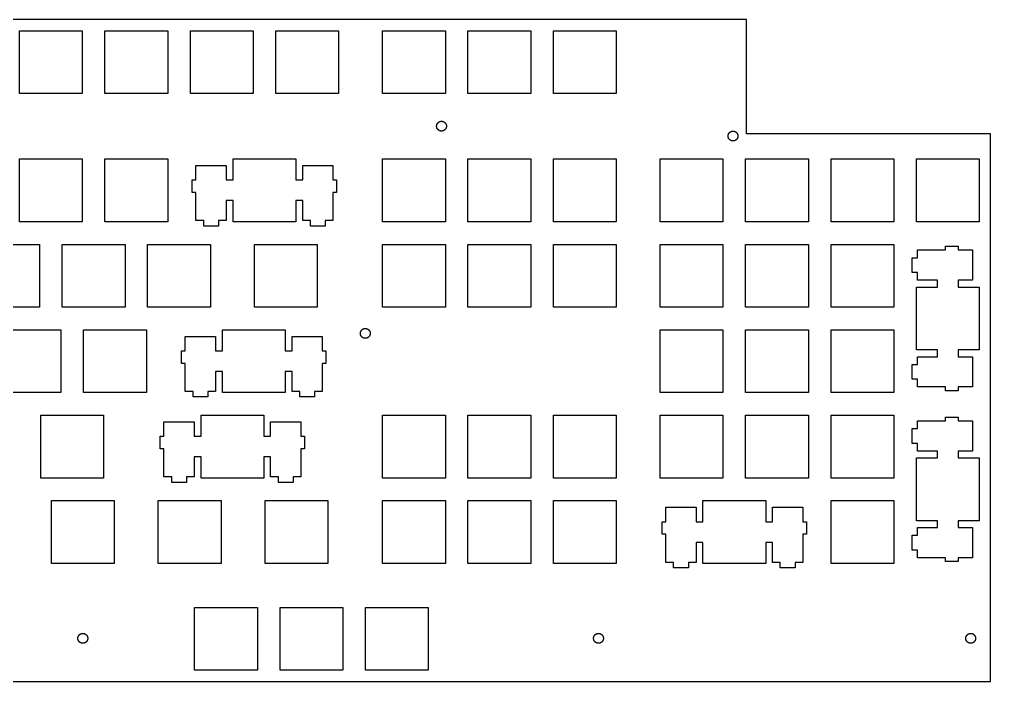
# Model space of a CAD drawing. Header units: millimetres. Extents: x 0 to 452, y -148 to 0.
# Drawn here: x 235.9 to 452.4, y -147.6 to 0 of the extents above; entities that cross this region are included whole.
import ezdxf

# ---------------------------------------------------------------- set-up
doc = ezdxf.new("R2010")
doc.units = ezdxf.units.MM

msp = doc.modelspace()

# ---------------------------------------------------------------- linework, layer by layer
at = {"layer": 'CUT'}
for points in [[(0, 0), (0, -147.6375), (452.4375, -147.6375), (452.4375, -25.5), (398, -25.5), (398, 0)], [(235.8875, -16.525), (235.8875, -2.525), (249.8875, -2.525), (249.8875, -16.525)], [(254.9375, -16.525), (254.9375, -2.525), (268.9375, -2.525), (268.9375, -16.525)], [(273.9875, -16.525), (273.9875, -2.525), (287.9875, -2.525), (287.9875, -16.525)], [(293.0375, -16.525), (293.0375, -2.525), (307.0375, -2.525), (307.0375, -16.525)], [(316.85, -16.525), (316.85, -2.525), (330.85, -2.525), (330.85, -16.525)], [(335.9, -16.525), (335.9, -2.525), (349.9, -2.525), (349.9, -16.525)], [(354.95, -16.525), (354.95, -2.525), (368.95, -2.525), (368.95, -16.525)], [(331.08809, -23.6386), (331.09173, -23.66535), (331.0947, -23.69218), (331.09702, -23.71908), (331.09868, -23.74603), (331.09967, -23.773), (331.1, -23.8), (331.09967, -23.827), (331.09868, -23.85397), (331.09702, -23.88092), (331.0947, -23.90782), (331.09173, -23.93465), (331.08809, -23.9614), (331.08381, -23.98806), (331.07886, -24.0146), (331.07327, -24.04101), (331.06703, -24.06728), (331.06015, -24.09338), (331.05263, -24.11931), (331.04448, -24.14505), (331.0357, -24.17058), (331.02629, -24.19588), (331.01627, -24.22095), (331.00563, -24.24577), (330.99439, -24.27031), (330.98255, -24.29457), (330.97011, -24.31854), (330.9571, -24.34219), (330.9435, -24.36551), (330.92934, -24.3885), (330.91462, -24.41113), (330.89934, -24.43339), (330.88353, -24.45527), (330.86718, -24.47675), (330.85031, -24.49783), (330.83293, -24.51849), (330.81505, -24.53871), (330.79667, -24.55849), (330.77782, -24.57782), (330.75849, -24.59667), (330.73871, -24.61505), (330.71849, -24.63293), (330.69783, -24.65031), (330.67675, -24.66718), (330.65527, -24.68353), (330.63339, -24.69934), (330.61113, -24.71462), (330.5885, -24.72934), (330.56551, -24.7435), (330.54219, -24.7571), (330.51854, -24.77011), (330.49457, -24.78255), (330.47031, -24.79439), (330.44577, -24.80563), (330.42095, -24.81627), (330.39588, -24.82629), (330.37058, -24.8357), (330.34505, -24.84448), (330.31931, -24.85263), (330.29338, -24.86015), (330.26728, -24.86703), (330.24101, -24.87327), (330.2146, -24.87886), (330.18806, -24.88381), (330.1614, -24.88809), (330.13465, -24.89173), (330.10782, -24.8947), (330.08092, -24.89702), (330.05397, -24.89868), (330.027, -24.89967), (330, -24.9), (329.973, -24.89967), (329.94603, -24.89868), (329.91908, -24.89702), (329.89218, -24.8947), (329.86535, -24.89173), (329.8386, -24.88809), (329.81194, -24.88381), (329.7854, -24.87886), (329.75899, -24.87327), (329.73272, -24.86703), (329.70662, -24.86015), (329.68069, -24.85263), (329.65495, -24.84448), (329.62942, -24.8357), (329.60412, -24.82629), (329.57905, -24.81627), (329.55423, -24.80563), (329.52969, -24.79439), (329.50543, -24.78255), (329.48146, -24.77011), (329.45781, -24.7571), (329.43449, -24.7435), (329.4115, -24.72934), (329.38887, -24.71462), (329.36661, -24.69934), (329.34473, -24.68353), (329.32325, -24.66718), (329.30217, -24.65031), (329.28151, -24.63293), (329.26129, -24.61505), (329.24151, -24.59667), (329.22218, -24.57782), (329.20333, -24.55849), (329.18495, -24.53871), (329.16707, -24.51849), (329.14969, -24.49783), (329.13282, -24.47675), (329.11647, -24.45527), (329.10066, -24.43339), (329.08538, -24.41113), (329.07066, -24.3885), (329.0565, -24.36551), (329.0429, -24.34219), (329.02989, -24.31854), (329.01745, -24.29457), (329.00561, -24.27031), (328.99437, -24.24577), (328.98373, -24.22095), (328.97371, -24.19588), (328.9643, -24.17058), (328.95552, -24.14505), (328.94737, -24.11931), (328.93985, -24.09338), (328.93297, -24.06728), (328.92673, -24.04101), (328.92114, -24.0146), (328.91619, -23.98806), (328.91191, -23.9614), (328.90827, -23.93465), (328.9053, -23.90782), (328.90298, -23.88092), (328.90132, -23.85397), (328.90033, -23.827), (328.9, -23.8), (328.90033, -23.773), (328.90132, -23.74603), (328.90298, -23.71908), (328.9053, -23.69218), (328.90827, -23.66535), (328.91191, -23.6386), (328.91619, -23.61194), (328.92114, -23.5854), (328.92673, -23.55899), (328.93297, -23.53272), (328.93985, -23.50662), (328.94737, -23.48069), (328.95552, -23.45495), (328.9643, -23.42942), (328.97371, -23.40412), (328.98373, -23.37905), (328.99437, -23.35423), (329.00561, -23.32969), (329.01745, -23.30543), (329.02989, -23.28146), (329.0429, -23.25781), (329.0565, -23.23449), (329.07066, -23.2115), (329.08538, -23.18887), (329.10066, -23.16661), (329.11647, -23.14473), (329.13282, -23.12325), (329.14969, -23.10217), (329.16707, -23.08151), (329.18495, -23.06129), (329.20333, -23.04151), (329.22218, -23.02218), (329.24151, -23.00333), (329.26129, -22.98495), (329.28151, -22.96707), (329.30217, -22.94969), (329.32325, -22.93282), (329.34473, -22.91647), (329.36661, -22.90066), (329.38887, -22.88538), (329.4115, -22.87066), (329.43449, -22.8565), (329.45781, -22.8429), (329.48146, -22.82989), (329.50543, -22.81745), (329.52969, -22.80561), (329.55423, -22.79437), (329.57905, -22.78373), (329.60412, -22.77371), (329.62942, -22.7643), (329.65495, -22.75552), (329.68069, -22.74737), (329.70662, -22.73985), (329.73272, -22.73297), (329.75899, -22.72673), (329.7854, -22.72114), (329.81194, -22.71619), (329.8386, -22.71191), (329.86535, -22.70827), (329.89218, -22.7053), (329.91908, -22.70298), (329.94603, -22.70132), (329.973, -22.70033), (330, -22.7), (330.027, -22.70033), (330.05397, -22.70132), (330.08092, -22.70298), (330.10782, -22.7053), (330.13465, -22.70827), (330.1614, -22.71191), (330.18806, -22.71619), (330.2146, -22.72114), (330.24101, -22.72673), (330.26728, -22.73297), (330.29338, -22.73985), (330.31931, -22.74737), (330.34505, -22.75552), (330.37058, -22.7643), (330.39588, -22.77371), (330.42095, -22.78373), (330.44577, -22.79437), (330.47031, -22.80561), (330.49457, -22.81745), (330.51854, -22.82989), (330.54219, -22.8429), (330.56551, -22.8565), (330.5885, -22.87066), (330.61113, -22.88538), (330.63339, -22.90066), (330.65527, -22.91647), (330.67675, -22.93282), (330.69783, -22.94969), (330.71849, -22.96707), (330.73871, -22.98495), (330.75849, -23.00333), (330.77782, -23.02218), (330.79667, -23.04151), (330.81505, -23.06129), (330.83293, -23.08151), (330.85031, -23.10217), (330.86718, -23.12325), (330.88353, -23.14473), (330.89934, -23.16661), (330.91462, -23.18887), (330.92934, -23.2115), (330.9435, -23.23449), (330.9571, -23.25781), (330.97011, -23.28146), (330.98255, -23.30543), (330.99439, -23.32969), (331.00563, -23.35423), (331.01627, -23.37905), (331.02629, -23.40412), (331.0357, -23.42942), (331.04448, -23.45495), (331.05263, -23.48069), (331.06015, -23.50662), (331.06703, -23.53272), (331.07327, -23.55899), (331.07886, -23.5854), (331.08381, -23.61194)], [(396.08809, -25.8386), (396.09173, -25.86535), (396.0947, -25.89218), (396.09702, -25.91908), (396.09868, -25.94603), (396.09967, -25.973), (396.1, -26), (396.09967, -26.027), (396.09868, -26.05397), (396.09702, -26.08092), (396.0947, -26.10782), (396.09173, -26.13465), (396.08809, -26.1614), (396.08381, -26.18806), (396.07886, -26.2146), (396.07327, -26.24101), (396.06703, -26.26728), (396.06015, -26.29338), (396.05263, -26.31931), (396.04448, -26.34505), (396.0357, -26.37058), (396.02629, -26.39588), (396.01627, -26.42095), (396.00563, -26.44577), (395.99439, -26.47031), (395.98255, -26.49457), (395.97011, -26.51854), (395.9571, -26.54219), (395.9435, -26.56551), (395.92934, -26.5885), (395.91462, -26.61113), (395.89934, -26.63339), (395.88353, -26.65527), (395.86718, -26.67675), (395.85031, -26.69783), (395.83293, -26.71849), (395.81505, -26.73871), (395.79667, -26.75849), (395.77782, -26.77782), (395.75849, -26.79667), (395.73871, -26.81505), (395.71849, -26.83293), (395.69783, -26.85031), (395.67675, -26.86718), (395.65527, -26.88353), (395.63339, -26.89934), (395.61113, -26.91462), (395.5885, -26.92934), (395.56551, -26.9435), (395.54219, -26.9571), (395.51854, -26.97011), (395.49457, -26.98255), (395.47031, -26.99439), (395.44577, -27.00563), (395.42095, -27.01627), (395.39588, -27.02629), (395.37058, -27.0357), (395.34505, -27.04448), (395.31931, -27.05263), (395.29338, -27.06015), (395.26728, -27.06703), (395.24101, -27.07327), (395.2146, -27.07886), (395.18806, -27.08381), (395.1614, -27.08809), (395.13465, -27.09173), (395.10782, -27.0947), (395.08092, -27.09702), (395.05397, -27.09868), (395.027, -27.09967), (395, -27.1), (394.973, -27.09967), (394.94603, -27.09868), (394.91908, -27.09702), (394.89218, -27.0947), (394.86535, -27.09173), (394.8386, -27.08809), (394.81194, -27.08381), (394.7854, -27.07886), (394.75899, -27.07327), (394.73272, -27.06703), (394.70662, -27.06015), (394.68069, -27.05263), (394.65495, -27.04448), (394.62942, -27.0357), (394.60412, -27.02629), (394.57905, -27.01627), (394.55423, -27.00563), (394.52969, -26.99439), (394.50543, -26.98255), (394.48146, -26.97011), (394.45781, -26.9571), (394.43449, -26.9435), (394.4115, -26.92934), (394.38887, -26.91462), (394.36661, -26.89934), (394.34473, -26.88353), (394.32325, -26.86718), (394.30217, -26.85031), (394.28151, -26.83293), (394.26129, -26.81505), (394.24151, -26.79667), (394.22218, -26.77782), (394.20333, -26.75849), (394.18495, -26.73871), (394.16707, -26.71849), (394.14969, -26.69783), (394.13282, -26.67675), (394.11647, -26.65527), (394.10066, -26.63339), (394.08538, -26.61113), (394.07066, -26.5885), (394.0565, -26.56551), (394.0429, -26.54219), (394.02989, -26.51854), (394.01745, -26.49457), (394.00561, -26.47031), (393.99437, -26.44577), (393.98373, -26.42095), (393.97371, -26.39588), (393.9643, -26.37058), (393.95552, -26.34505), (393.94737, -26.31931), (393.93985, -26.29338), (393.93297, -26.26728), (393.92673, -26.24101), (393.92114, -26.2146), (393.91619, -26.18806), (393.91191, -26.1614), (393.90827, -26.13465), (393.9053, -26.10782), (393.90298, -26.08092), (393.90132, -26.05397), (393.90033, -26.027), (393.9, -26), (393.90033, -25.973), (393.90132, -25.94603), (393.90298, -25.91908), (393.9053, -25.89218), (393.90827, -25.86535), (393.91191, -25.8386), (393.91619, -25.81194), (393.92114, -25.7854), (393.92673, -25.75899), (393.93297, -25.73272), (393.93985, -25.70662), (393.94737, -25.68069), (393.95552, -25.65495), (393.9643, -25.62942), (393.97371, -25.60412), (393.98373, -25.57905), (393.99437, -25.55423), (394.00561, -25.52969), (394.01745, -25.50543), (394.02989, -25.48146), (394.0429, -25.45781), (394.0565, -25.43449), (394.07066, -25.4115), (394.08538, -25.38887), (394.10066, -25.36661), (394.11647, -25.34473), (394.13282, -25.32325), (394.14969, -25.30217), (394.16707, -25.28151), (394.18495, -25.26129), (394.20333, -25.24151), (394.22218, -25.22218), (394.24151, -25.20333), (394.26129, -25.18495), (394.28151, -25.16707), (394.30217, -25.14969), (394.32325, -25.13282), (394.34473, -25.11647), (394.36661, -25.10066), (394.38887, -25.08538), (394.4115, -25.07066), (394.43449, -25.0565), (394.45781, -25.0429), (394.48146, -25.02989), (394.50543, -25.01745), (394.52969, -25.00561), (394.55423, -24.99437), (394.57905, -24.98373), (394.60412, -24.97371), (394.62942, -24.9643), (394.65495, -24.95552), (394.68069, -24.94737), (394.70662, -24.93985), (394.73272, -24.93297), (394.75899, -24.92673), (394.7854, -24.92114), (394.81194, -24.91619), (394.8386, -24.91191), (394.86535, -24.90827), (394.89218, -24.9053), (394.91908, -24.90298), (394.94603, -24.90132), (394.973, -24.90033), (395, -24.9), (395.027, -24.90033), (395.05397, -24.90132), (395.08092, -24.90298), (395.10782, -24.9053), (395.13465, -24.90827), (395.1614, -24.91191), (395.18806, -24.91619), (395.2146, -24.92114), (395.24101, -24.92673), (395.26728, -24.93297), (395.29338, -24.93985), (395.31931, -24.94737), (395.34505, -24.95552), (395.37058, -24.9643), (395.39588, -24.97371), (395.42095, -24.98373), (395.44577, -24.99437), (395.47031, -25.00561), (395.49457, -25.01745), (395.51854, -25.02989), (395.54219, -25.0429), (395.56551, -25.0565), (395.5885, -25.07066), (395.61113, -25.08538), (395.63339, -25.10066), (395.65527, -25.11647), (395.67675, -25.13282), (395.69783, -25.14969), (395.71849, -25.16707), (395.73871, -25.18495), (395.75849, -25.20333), (395.77782, -25.22218), (395.79667, -25.24151), (395.81505, -25.26129), (395.83293, -25.28151), (395.85031, -25.30217), (395.86718, -25.32325), (395.88353, -25.34473), (395.89934, -25.36661), (395.91462, -25.38887), (395.92934, -25.4115), (395.9435, -25.43449), (395.9571, -25.45781), (395.97011, -25.48146), (395.98255, -25.50543), (395.99439, -25.52969), (396.00563, -25.55423), (396.01627, -25.57905), (396.02629, -25.60412), (396.0357, -25.62942), (396.04448, -25.65495), (396.05263, -25.68069), (396.06015, -25.70662), (396.06703, -25.73272), (396.07327, -25.75899), (396.07886, -25.7854), (396.08381, -25.81194)], [(235.8875, -45.1), (235.8875, -31.1), (249.8875, -31.1), (249.8875, -45.1)], [(254.9375, -45.1), (254.9375, -31.1), (268.9375, -31.1), (268.9375, -45.1)], [(275.2375, -35.8), (275.2375, -32.57), (281.9875, -32.57), (281.9875, -35.8), (283.5125, -35.8), (283.5125, -31.1), (297.5125, -31.1), (297.5125, -35.8), (299.0375, -35.8), (299.0375, -32.57), (305.7875, -32.57), (305.7875, -35.8), (306.6125, -35.8), (306.6125, -38.6), (305.7875, -38.6), (305.7875, -44.87), (304.0625, -44.87), (304.0625, -46.07), (300.7625, -46.07), (300.7625, -44.87), (299.0375, -44.87), (299.0375, -40.4), (297.5125, -40.4), (297.5125, -45.1), (283.5125, -45.1), (283.5125, -40.4), (281.9875, -40.4), (281.9875, -44.87), (280.2625, -44.87), (280.2625, -46.07), (276.9625, -46.07), (276.9625, -44.87), (275.2375, -44.87), (275.2375, -38.6), (274.4125, -38.6), (274.4125, -35.8)], [(316.85, -45.1), (316.85, -31.1), (330.85, -31.1), (330.85, -45.1)], [(335.9, -45.1), (335.9, -31.1), (349.9, -31.1), (349.9, -45.1)], [(354.95, -45.1), (354.95, -31.1), (368.95, -31.1), (368.95, -45.1)], [(378.7625, -45.1), (378.7625, -31.1), (392.7625, -31.1), (392.7625, -45.1)], [(397.8125, -45.1), (397.8125, -31.1), (411.8125, -31.1), (411.8125, -45.1)], [(416.8625, -45.1), (416.8625, -31.1), (430.8625, -31.1), (430.8625, -45.1)], [(435.9125, -45.1), (435.9125, -31.1), (449.9125, -31.1), (449.9125, -45.1)], [(226.3625, -64.15), (226.3625, -50.15), (240.3625, -50.15), (240.3625, -64.15)], [(245.4125, -64.15), (245.4125, -50.15), (259.4125, -50.15), (259.4125, -64.15)], [(264.4625, -64.15), (264.4625, -50.15), (278.4625, -50.15), (278.4625, -64.15)], [(288.275, -64.15), (288.275, -50.15), (302.275, -50.15), (302.275, -64.15)], [(316.85, -64.15), (316.85, -50.15), (330.85, -50.15), (330.85, -64.15)], [(335.9, -64.15), (335.9, -50.15), (349.9, -50.15), (349.9, -64.15)], [(354.95, -64.15), (354.95, -50.15), (368.95, -50.15), (368.95, -64.15)], [(378.7625, -64.15), (378.7625, -50.15), (392.7625, -50.15), (392.7625, -64.15)], [(397.8125, -64.15), (397.8125, -50.15), (411.8125, -50.15), (411.8125, -64.15)], [(416.8625, -64.15), (416.8625, -50.15), (430.8625, -50.15), (430.8625, -64.15)], [(445.2125, -51.4), (448.4425, -51.4), (448.4425, -58.15), (445.2125, -58.15), (445.2125, -59.675), (449.9125, -59.675), (449.9125, -73.675), (445.2125, -73.675), (445.2125, -75.2), (448.4425, -75.2), (448.4425, -81.95), (445.2125, -81.95), (445.2125, -82.775), (442.4125, -82.775), (442.4125, -81.95), (436.1425, -81.95), (436.1425, -80.225), (434.9425, -80.225), (434.9425, -76.925), (436.1425, -76.925), (436.1425, -75.2), (440.6125, -75.2), (440.6125, -73.675), (435.9125, -73.675), (435.9125, -59.675), (440.6125, -59.675), (440.6125, -58.15), (436.1425, -58.15), (436.1425, -56.425), (434.9425, -56.425), (434.9425, -53.125), (436.1425, -53.125), (436.1425, -51.4), (442.4125, -51.4), (442.4125, -50.575), (445.2125, -50.575)], [(231.125, -83.2), (231.125, -69.2), (245.125, -69.2), (245.125, -83.2)], [(250.175, -83.2), (250.175, -69.2), (264.175, -69.2), (264.175, -83.2)], [(272.85625, -73.9), (272.85625, -70.67), (279.60625, -70.67), (279.60625, -73.9), (281.13125, -73.9), (281.13125, -69.2), (295.13125, -69.2), (295.13125, -73.9), (296.65625, -73.9), (296.65625, -70.67), (303.40625, -70.67), (303.40625, -73.9), (304.23125, -73.9), (304.23125, -76.7), (303.40625, -76.7), (303.40625, -82.97), (301.68125, -82.97), (301.68125, -84.17), (298.38125, -84.17), (298.38125, -82.97), (296.65625, -82.97), (296.65625, -78.5), (295.13125, -78.5), (295.13125, -83.2), (281.13125, -83.2), (281.13125, -78.5), (279.60625, -78.5), (279.60625, -82.97), (277.88125, -82.97), (277.88125, -84.17), (274.58125, -84.17), (274.58125, -82.97), (272.85625, -82.97), (272.85625, -76.7), (272.03125, -76.7), (272.03125, -73.9)], [(314.08809, -69.8386), (314.09173, -69.86535), (314.0947, -69.89218), (314.09702, -69.91908), (314.09868, -69.94603), (314.09967, -69.973), (314.1, -70), (314.09967, -70.027), (314.09868, -70.05397), (314.09702, -70.08092), (314.0947, -70.10782), (314.09173, -70.13465), (314.08809, -70.1614), (314.08381, -70.18806), (314.07886, -70.2146), (314.07327, -70.24101), (314.06703, -70.26728), (314.06015, -70.29338), (314.05263, -70.31931), (314.04448, -70.34505), (314.0357, -70.37058), (314.02629, -70.39588), (314.01627, -70.42095), (314.00563, -70.44577), (313.99439, -70.47031), (313.98255, -70.49457), (313.97011, -70.51854), (313.9571, -70.54219), (313.9435, -70.56551), (313.92934, -70.5885), (313.91462, -70.61113), (313.89934, -70.63339), (313.88353, -70.65527), (313.86718, -70.67675), (313.85031, -70.69783), (313.83293, -70.71849), (313.81505, -70.73871), (313.79667, -70.75849), (313.77782, -70.77782), (313.75849, -70.79667), (313.73871, -70.81505), (313.71849, -70.83293), (313.69783, -70.85031), (313.67675, -70.86718), (313.65527, -70.88353), (313.63339, -70.89934), (313.61113, -70.91462), (313.5885, -70.92934), (313.56551, -70.9435), (313.54219, -70.9571), (313.51854, -70.97011), (313.49457, -70.98255), (313.47031, -70.99439), (313.44577, -71.00563), (313.42095, -71.01627), (313.39588, -71.02629), (313.37058, -71.0357), (313.34505, -71.04448), (313.31931, -71.05263), (313.29338, -71.06015), (313.26728, -71.06703), (313.24101, -71.07327), (313.2146, -71.07886), (313.18806, -71.08381), (313.1614, -71.08809), (313.13465, -71.09173), (313.10782, -71.0947), (313.08092, -71.09702), (313.05397, -71.09868), (313.027, -71.09967), (313, -71.1), (312.973, -71.09967), (312.94603, -71.09868), (312.91908, -71.09702), (312.89218, -71.0947), (312.86535, -71.09173), (312.8386, -71.08809), (312.81194, -71.08381), (312.7854, -71.07886), (312.75899, -71.07327), (312.73272, -71.06703), (312.70662, -71.06015), (312.68069, -71.05263), (312.65495, -71.04448), (312.62942, -71.0357), (312.60412, -71.02629), (312.57905, -71.01627), (312.55423, -71.00563), (312.52969, -70.99439), (312.50543, -70.98255), (312.48146, -70.97011), (312.45781, -70.9571), (312.43449, -70.9435), (312.4115, -70.92934), (312.38887, -70.91462), (312.36661, -70.89934), (312.34473, -70.88353), (312.32325, -70.86718), (312.30217, -70.85031), (312.28151, -70.83293), (312.26129, -70.81505), (312.24151, -70.79667), (312.22218, -70.77782), (312.20333, -70.75849), (312.18495, -70.73871), (312.16707, -70.71849), (312.14969, -70.69783), (312.13282, -70.67675), (312.11647, -70.65527), (312.10066, -70.63339), (312.08538, -70.61113), (312.07066, -70.5885), (312.0565, -70.56551), (312.0429, -70.54219), (312.02989, -70.51854), (312.01745, -70.49457), (312.00561, -70.47031), (311.99437, -70.44577), (311.98373, -70.42095), (311.97371, -70.39588), (311.9643, -70.37058), (311.95552, -70.34505), (311.94737, -70.31931), (311.93985, -70.29338), (311.93297, -70.26728), (311.92673, -70.24101), (311.92114, -70.2146), (311.91619, -70.18806), (311.91191, -70.1614), (311.90827, -70.13465), (311.9053, -70.10782), (311.90298, -70.08092), (311.90132, -70.05397), (311.90033, -70.027), (311.9, -70), (311.90033, -69.973), (311.90132, -69.94603), (311.90298, -69.91908), (311.9053, -69.89218), (311.90827, -69.86535), (311.91191, -69.8386), (311.91619, -69.81194), (311.92114, -69.7854), (311.92673, -69.75899), (311.93297, -69.73272), (311.93985, -69.70662), (311.94737, -69.68069), (311.95552, -69.65495), (311.9643, -69.62942), (311.97371, -69.60412), (311.98373, -69.57905), (311.99437, -69.55423), (312.00561, -69.52969), (312.01745, -69.50543), (312.02989, -69.48146), (312.0429, -69.45781), (312.0565, -69.43449), (312.07066, -69.4115), (312.08538, -69.38887), (312.10066, -69.36661), (312.11647, -69.34473), (312.13282, -69.32325), (312.14969, -69.30217), (312.16707, -69.28151), (312.18495, -69.26129), (312.20333, -69.24151), (312.22218, -69.22218), (312.24151, -69.20333), (312.26129, -69.18495), (312.28151, -69.16707), (312.30217, -69.14969), (312.32325, -69.13282), (312.34473, -69.11647), (312.36661, -69.10066), (312.38887, -69.08538), (312.4115, -69.07066), (312.43449, -69.0565), (312.45781, -69.0429), (312.48146, -69.02989), (312.50543, -69.01745), (312.52969, -69.00561), (312.55423, -68.99437), (312.57905, -68.98373), (312.60412, -68.97371), (312.62942, -68.9643), (312.65495, -68.95552), (312.68069, -68.94737), (312.70662, -68.93985), (312.73272, -68.93297), (312.75899, -68.92673), (312.7854, -68.92114), (312.81194, -68.91619), (312.8386, -68.91191), (312.86535, -68.90827), (312.89218, -68.9053), (312.91908, -68.90298), (312.94603, -68.90132), (312.973, -68.90033), (313, -68.9), (313.027, -68.90033), (313.05397, -68.90132), (313.08092, -68.90298), (313.10782, -68.9053), (313.13465, -68.90827), (313.1614, -68.91191), (313.18806, -68.91619), (313.2146, -68.92114), (313.24101, -68.92673), (313.26728, -68.93297), (313.29338, -68.93985), (313.31931, -68.94737), (313.34505, -68.95552), (313.37058, -68.9643), (313.39588, -68.97371), (313.42095, -68.98373), (313.44577, -68.99437), (313.47031, -69.00561), (313.49457, -69.01745), (313.51854, -69.02989), (313.54219, -69.0429), (313.56551, -69.0565), (313.5885, -69.07066), (313.61113, -69.08538), (313.63339, -69.10066), (313.65527, -69.11647), (313.67675, -69.13282), (313.69783, -69.14969), (313.71849, -69.16707), (313.73871, -69.18495), (313.75849, -69.20333), (313.77782, -69.22218), (313.79667, -69.24151), (313.81505, -69.26129), (313.83293, -69.28151), (313.85031, -69.30217), (313.86718, -69.32325), (313.88353, -69.34473), (313.89934, -69.36661), (313.91462, -69.38887), (313.92934, -69.4115), (313.9435, -69.43449), (313.9571, -69.45781), (313.97011, -69.48146), (313.98255, -69.50543), (313.99439, -69.52969), (314.00563, -69.55423), (314.01627, -69.57905), (314.02629, -69.60412), (314.0357, -69.62942), (314.04448, -69.65495), (314.05263, -69.68069), (314.06015, -69.70662), (314.06703, -69.73272), (314.07327, -69.75899), (314.07886, -69.7854), (314.08381, -69.81194)], [(378.7625, -83.2), (378.7625, -69.2), (392.7625, -69.2), (392.7625, -83.2)], [(397.8125, -83.2), (397.8125, -69.2), (411.8125, -69.2), (411.8125, -83.2)], [(416.8625, -83.2), (416.8625, -69.2), (430.8625, -69.2), (430.8625, -83.2)], [(240.65, -102.25), (240.65, -88.25), (254.65, -88.25), (254.65, -102.25)], [(268.09375, -92.95), (268.09375, -89.72), (274.84375, -89.72), (274.84375, -92.95), (276.36875, -92.95), (276.36875, -88.25), (290.36875, -88.25), (290.36875, -92.95), (291.89375, -92.95), (291.89375, -89.72), (298.64375, -89.72), (298.64375, -92.95), (299.46875, -92.95), (299.46875, -95.75), (298.64375, -95.75), (298.64375, -102.02), (296.91875, -102.02), (296.91875, -103.22), (293.61875, -103.22), (293.61875, -102.02), (291.89375, -102.02), (291.89375, -97.55), (290.36875, -97.55), (290.36875, -102.25), (276.36875, -102.25), (276.36875, -97.55), (274.84375, -97.55), (274.84375, -102.02), (273.11875, -102.02), (273.11875, -103.22), (269.81875, -103.22), (269.81875, -102.02), (268.09375, -102.02), (268.09375, -95.75), (267.26875, -95.75), (267.26875, -92.95)], [(316.85, -102.25), (316.85, -88.25), (330.85, -88.25), (330.85, -102.25)], [(335.9, -102.25), (335.9, -88.25), (349.9, -88.25), (349.9, -102.25)], [(354.95, -102.25), (354.95, -88.25), (368.95, -88.25), (368.95, -102.25)], [(378.7625, -102.25), (378.7625, -88.25), (392.7625, -88.25), (392.7625, -102.25)], [(397.8125, -102.25), (397.8125, -88.25), (411.8125, -88.25), (411.8125, -102.25)], [(416.8625, -102.25), (416.8625, -88.25), (430.8625, -88.25), (430.8625, -102.25)], [(445.2125, -89.5), (448.4425, -89.5), (448.4425, -96.25), (445.2125, -96.25), (445.2125, -97.775), (449.9125, -97.775), (449.9125, -111.775), (445.2125, -111.775), (445.2125, -113.3), (448.4425, -113.3), (448.4425, -120.05), (445.2125, -120.05), (445.2125, -120.875), (442.4125, -120.875), (442.4125, -120.05), (436.1425, -120.05), (436.1425, -118.325), (434.9425, -118.325), (434.9425, -115.025), (436.1425, -115.025), (436.1425, -113.3), (440.6125, -113.3), (440.6125, -111.775), (435.9125, -111.775), (435.9125, -97.775), (440.6125, -97.775), (440.6125, -96.25), (436.1425, -96.25), (436.1425, -94.525), (434.9425, -94.525), (434.9425, -91.225), (436.1425, -91.225), (436.1425, -89.5), (442.4125, -89.5), (442.4125, -88.675), (445.2125, -88.675)], [(243.03125, -121.3), (243.03125, -107.3), (257.03125, -107.3), (257.03125, -121.3)], [(266.84375, -121.3), (266.84375, -107.3), (280.84375, -107.3), (280.84375, -121.3)], [(290.65625, -121.3), (290.65625, -107.3), (304.65625, -107.3), (304.65625, -121.3)], [(316.85, -121.3), (316.85, -107.3), (330.85, -107.3), (330.85, -121.3)], [(335.9, -121.3), (335.9, -107.3), (349.9, -107.3), (349.9, -121.3)], [(354.95, -121.3), (354.95, -107.3), (368.95, -107.3), (368.95, -121.3)], [(380.0125, -112), (380.0125, -108.77), (386.7625, -108.77), (386.7625, -112), (388.2875, -112), (388.2875, -107.3), (402.2875, -107.3), (402.2875, -112), (403.8125, -112), (403.8125, -108.77), (410.5625, -108.77), (410.5625, -112), (411.3875, -112), (411.3875, -114.8), (410.5625, -114.8), (410.5625, -121.07), (408.8375, -121.07), (408.8375, -122.27), (405.5375, -122.27), (405.5375, -121.07), (403.8125, -121.07), (403.8125, -116.6), (402.2875, -116.6), (402.2875, -121.3), (388.2875, -121.3), (388.2875, -116.6), (386.7625, -116.6), (386.7625, -121.07), (385.0375, -121.07), (385.0375, -122.27), (381.7375, -122.27), (381.7375, -121.07), (380.0125, -121.07), (380.0125, -114.8), (379.1875, -114.8), (379.1875, -112)], [(416.8625, -121.3), (416.8625, -107.3), (430.8625, -107.3), (430.8625, -121.3)], [(274.94, -145.1125), (274.94, -131.1125), (288.94, -131.1125), (288.94, -145.1125)], [(293.99, -145.1125), (293.99, -131.1125), (307.99, -131.1125), (307.99, -145.1125)], [(313.04, -145.1125), (313.04, -131.1125), (327.04, -131.1125), (327.04, -145.1125)], [(251.08809, -137.8386), (251.09173, -137.86535), (251.0947, -137.89218), (251.09702, -137.91908), (251.09868, -137.94603), (251.09967, -137.973), (251.1, -138), (251.09967, -138.027), (251.09868, -138.05397), (251.09702, -138.08092), (251.0947, -138.10782), (251.09173, -138.13465), (251.08809, -138.1614), (251.08381, -138.18806), (251.07886, -138.2146), (251.07327, -138.24101), (251.06703, -138.26728), (251.06015, -138.29338), (251.05263, -138.31931), (251.04448, -138.34505), (251.0357, -138.37058), (251.02629, -138.39588), (251.01627, -138.42095), (251.00563, -138.44577), (250.99439, -138.47031), (250.98255, -138.49457), (250.97011, -138.51854), (250.9571, -138.54219), (250.9435, -138.56551), (250.92934, -138.5885), (250.91462, -138.61113), (250.89934, -138.63339), (250.88353, -138.65527), (250.86718, -138.67675), (250.85031, -138.69783), (250.83293, -138.71849), (250.81505, -138.73871), (250.79667, -138.75849), (250.77782, -138.77782), (250.75849, -138.79667), (250.73871, -138.81505), (250.71849, -138.83293), (250.69783, -138.85031), (250.67675, -138.86718), (250.65527, -138.88353), (250.63339, -138.89934), (250.61113, -138.91462), (250.5885, -138.92934), (250.56551, -138.9435), (250.54219, -138.9571), (250.51854, -138.97011), (250.49457, -138.98255), (250.47031, -138.99439), (250.44577, -139.00563), (250.42095, -139.01627), (250.39588, -139.02629), (250.37058, -139.0357), (250.34505, -139.04448), (250.31931, -139.05263), (250.29338, -139.06015), (250.26728, -139.06703), (250.24101, -139.07327), (250.2146, -139.07886), (250.18806, -139.08381), (250.1614, -139.08809), (250.13465, -139.09173), (250.10782, -139.0947), (250.08092, -139.09702), (250.05397, -139.09868), (250.027, -139.09967), (250, -139.1), (249.973, -139.09967), (249.94603, -139.09868), (249.91908, -139.09702), (249.89218, -139.0947), (249.86535, -139.09173), (249.8386, -139.08809), (249.81194, -139.08381), (249.7854, -139.07886), (249.75899, -139.07327), (249.73272, -139.06703), (249.70662, -139.06015), (249.68069, -139.05263), (249.65495, -139.04448), (249.62942, -139.0357), (249.60412, -139.02629), (249.57905, -139.01627), (249.55423, -139.00563), (249.52969, -138.99439), (249.50543, -138.98255), (249.48146, -138.97011), (249.45781, -138.9571), (249.43449, -138.9435), (249.4115, -138.92934), (249.38887, -138.91462), (249.36661, -138.89934), (249.34473, -138.88353), (249.32325, -138.86718), (249.30217, -138.85031), (249.28151, -138.83293), (249.26129, -138.81505), (249.24151, -138.79667), (249.22218, -138.77782), (249.20333, -138.75849), (249.18495, -138.73871), (249.16707, -138.71849), (249.14969, -138.69783), (249.13282, -138.67675), (249.11647, -138.65527), (249.10066, -138.63339), (249.08538, -138.61113), (249.07066, -138.5885), (249.0565, -138.56551), (249.0429, -138.54219), (249.02989, -138.51854), (249.01745, -138.49457), (249.00561, -138.47031), (248.99437, -138.44577), (248.98373, -138.42095), (248.97371, -138.39588), (248.9643, -138.37058), (248.95552, -138.34505), (248.94737, -138.31931), (248.93985, -138.29338), (248.93297, -138.26728), (248.92673, -138.24101), (248.92114, -138.2146), (248.91619, -138.18806), (248.91191, -138.1614), (248.90827, -138.13465), (248.9053, -138.10782), (248.90298, -138.08092), (248.90132, -138.05397), (248.90033, -138.027), (248.9, -138), (248.90033, -137.973), (248.90132, -137.94603), (248.90298, -137.91908), (248.9053, -137.89218), (248.90827, -137.86535), (248.91191, -137.8386), (248.91619, -137.81194), (248.92114, -137.7854), (248.92673, -137.75899), (248.93297, -137.73272), (248.93985, -137.70662), (248.94737, -137.68069), (248.95552, -137.65495), (248.9643, -137.62942), (248.97371, -137.60412), (248.98373, -137.57905), (248.99437, -137.55423), (249.00561, -137.52969), (249.01745, -137.50543), (249.02989, -137.48146), (249.0429, -137.45781), (249.0565, -137.43449), (249.07066, -137.4115), (249.08538, -137.38887), (249.10066, -137.36661), (249.11647, -137.34473), (249.13282, -137.32325), (249.14969, -137.30217), (249.16707, -137.28151), (249.18495, -137.26129), (249.20333, -137.24151), (249.22218, -137.22218), (249.24151, -137.20333), (249.26129, -137.18495), (249.28151, -137.16707), (249.30217, -137.14969), (249.32325, -137.13282), (249.34473, -137.11647), (249.36661, -137.10066), (249.38887, -137.08538), (249.4115, -137.07066), (249.43449, -137.0565), (249.45781, -137.0429), (249.48146, -137.02989), (249.50543, -137.01745), (249.52969, -137.00561), (249.55423, -136.99437), (249.57905, -136.98373), (249.60412, -136.97371), (249.62942, -136.9643), (249.65495, -136.95552), (249.68069, -136.94737), (249.70662, -136.93985), (249.73272, -136.93297), (249.75899, -136.92673), (249.7854, -136.92114), (249.81194, -136.91619), (249.8386, -136.91191), (249.86535, -136.90827), (249.89218, -136.9053), (249.91908, -136.90298), (249.94603, -136.90132), (249.973, -136.90033), (250, -136.9), (250.027, -136.90033), (250.05397, -136.90132), (250.08092, -136.90298), (250.10782, -136.9053), (250.13465, -136.90827), (250.1614, -136.91191), (250.18806, -136.91619), (250.2146, -136.92114), (250.24101, -136.92673), (250.26728, -136.93297), (250.29338, -136.93985), (250.31931, -136.94737), (250.34505, -136.95552), (250.37058, -136.9643), (250.39588, -136.97371), (250.42095, -136.98373), (250.44577, -136.99437), (250.47031, -137.00561), (250.49457, -137.01745), (250.51854, -137.02989), (250.54219, -137.0429), (250.56551, -137.0565), (250.5885, -137.07066), (250.61113, -137.08538), (250.63339, -137.10066), (250.65527, -137.11647), (250.67675, -137.13282), (250.69783, -137.14969), (250.71849, -137.16707), (250.73871, -137.18495), (250.75849, -137.20333), (250.77782, -137.22218), (250.79667, -137.24151), (250.81505, -137.26129), (250.83293, -137.28151), (250.85031, -137.30217), (250.86718, -137.32325), (250.88353, -137.34473), (250.89934, -137.36661), (250.91462, -137.38887), (250.92934, -137.4115), (250.9435, -137.43449), (250.9571, -137.45781), (250.97011, -137.48146), (250.98255, -137.50543), (250.99439, -137.52969), (251.00563, -137.55423), (251.01627, -137.57905), (251.02629, -137.60412), (251.0357, -137.62942), (251.04448, -137.65495), (251.05263, -137.68069), (251.06015, -137.70662), (251.06703, -137.73272), (251.07327, -137.75899), (251.07886, -137.7854), (251.08381, -137.81194)], [(366.08381, -137.81194), (366.08809, -137.8386), (366.09173, -137.86535), (366.0947, -137.89218), (366.09702, -137.91908), (366.09868, -137.94603), (366.09967, -137.973), (366.1, -138), (366.09967, -138.027), (366.09868, -138.05397), (366.09702, -138.08092), (366.0947, -138.10782), (366.09173, -138.13465), (366.08809, -138.1614), (366.08381, -138.18806), (366.07886, -138.2146), (366.07327, -138.24101), (366.06703, -138.26728), (366.06015, -138.29338), (366.05263, -138.31931), (366.04448, -138.34505), (366.0357, -138.37058), (366.02629, -138.39588), (366.01627, -138.42095), (366.00563, -138.44577), (365.99439, -138.47031), (365.98255, -138.49457), (365.97011, -138.51854), (365.9571, -138.54219), (365.9435, -138.56551), (365.92934, -138.5885), (365.91462, -138.61113), (365.89934, -138.63339), (365.88353, -138.65527), (365.86718, -138.67675), (365.85031, -138.69783), (365.83293, -138.71849), (365.81505, -138.73871), (365.79667, -138.75849), (365.77782, -138.77782), (365.75849, -138.79667), (365.73871, -138.81505), (365.71849, -138.83293), (365.69783, -138.85031), (365.67675, -138.86718), (365.65527, -138.88353), (365.63339, -138.89934), (365.61113, -138.91462), (365.5885, -138.92934), (365.56551, -138.9435), (365.54219, -138.9571), (365.51854, -138.97011), (365.49457, -138.98255), (365.47031, -138.99439), (365.44577, -139.00563), (365.42095, -139.01627), (365.39588, -139.02629), (365.37058, -139.0357), (365.34505, -139.04448), (365.31931, -139.05263), (365.29338, -139.06015), (365.26728, -139.06703), (365.24101, -139.07327), (365.2146, -139.07886), (365.18806, -139.08381), (365.1614, -139.08809), (365.13465, -139.09173), (365.10782, -139.0947), (365.08092, -139.09702), (365.05397, -139.09868), (365.027, -139.09967), (365, -139.1), (364.973, -139.09967), (364.94603, -139.09868), (364.91908, -139.09702), (364.89218, -139.0947), (364.86535, -139.09173), (364.8386, -139.08809), (364.81194, -139.08381), (364.7854, -139.07886), (364.75899, -139.07327), (364.73272, -139.06703), (364.70662, -139.06015), (364.68069, -139.05263), (364.65495, -139.04448), (364.62942, -139.0357), (364.60412, -139.02629), (364.57905, -139.01627), (364.55423, -139.00563), (364.52969, -138.99439), (364.50543, -138.98255), (364.48146, -138.97011), (364.45781, -138.9571), (364.43449, -138.9435), (364.4115, -138.92934), (364.38887, -138.91462), (364.36661, -138.89934), (364.34473, -138.88353), (364.32325, -138.86718), (364.30217, -138.85031), (364.28151, -138.83293), (364.26129, -138.81505), (364.24151, -138.79667), (364.22218, -138.77782), (364.20333, -138.75849), (364.18495, -138.73871), (364.16707, -138.71849), (364.14969, -138.69783), (364.13282, -138.67675), (364.11647, -138.65527), (364.10066, -138.63339), (364.08538, -138.61113), (364.07066, -138.5885), (364.0565, -138.56551), (364.0429, -138.54219), (364.02989, -138.51854), (364.01745, -138.49457), (364.00561, -138.47031), (363.99437, -138.44577), (363.98373, -138.42095), (363.97371, -138.39588), (363.9643, -138.37058), (363.95552, -138.34505), (363.94737, -138.31931), (363.93985, -138.29338), (363.93297, -138.26728), (363.92673, -138.24101), (363.92114, -138.2146), (363.91619, -138.18806), (363.91191, -138.1614), (363.90827, -138.13465), (363.9053, -138.10782), (363.90298, -138.08092), (363.90132, -138.05397), (363.90033, -138.027), (363.9, -138), (363.90033, -137.973), (363.90132, -137.94603), (363.90298, -137.91908), (363.9053, -137.89218), (363.90827, -137.86535), (363.91191, -137.8386), (363.91619, -137.81194), (363.92114, -137.7854), (363.92673, -137.75899), (363.93297, -137.73272), (363.93985, -137.70662), (363.94737, -137.68069), (363.95552, -137.65495), (363.9643, -137.62942), (363.97371, -137.60412), (363.98373, -137.57905), (363.99437, -137.55423), (364.00561, -137.52969), (364.01745, -137.50543), (364.02989, -137.48146), (364.0429, -137.45781), (364.0565, -137.43449), (364.07066, -137.4115), (364.08538, -137.38887), (364.10066, -137.36661), (364.11647, -137.34473), (364.13282, -137.32325), (364.14969, -137.30217), (364.16707, -137.28151), (364.18495, -137.26129), (364.20333, -137.24151), (364.22218, -137.22218), (364.24151, -137.20333), (364.26129, -137.18495), (364.28151, -137.16707), (364.30217, -137.14969), (364.32325, -137.13282), (364.34473, -137.11647), (364.36661, -137.10066), (364.38887, -137.08538), (364.4115, -137.07066), (364.43449, -137.0565), (364.45781, -137.0429), (364.48146, -137.02989), (364.50543, -137.01745), (364.52969, -137.00561), (364.55423, -136.99437), (364.57905, -136.98373), (364.60412, -136.97371), (364.62942, -136.9643), (364.65495, -136.95552), (364.68069, -136.94737), (364.70662, -136.93985), (364.73272, -136.93297), (364.75899, -136.92673), (364.7854, -136.92114), (364.81194, -136.91619), (364.8386, -136.91191), (364.86535, -136.90827), (364.89218, -136.9053), (364.91908, -136.90298), (364.94603, -136.90132), (364.973, -136.90033), (365, -136.9), (365.027, -136.90033), (365.05397, -136.90132), (365.08092, -136.90298), (365.10782, -136.9053), (365.13465, -136.90827), (365.1614, -136.91191), (365.18806, -136.91619), (365.2146, -136.92114), (365.24101, -136.92673), (365.26728, -136.93297), (365.29338, -136.93985), (365.31931, -136.94737), (365.34505, -136.95552), (365.37058, -136.9643), (365.39588, -136.97371), (365.42095, -136.98373), (365.44577, -136.99437), (365.47031, -137.00561), (365.49457, -137.01745), (365.51854, -137.02989), (365.54219, -137.0429), (365.56551, -137.0565), (365.5885, -137.07066), (365.61113, -137.08538), (365.63339, -137.10066), (365.65527, -137.11647), (365.67675, -137.13282), (365.69783, -137.14969), (365.71849, -137.16707), (365.73871, -137.18495), (365.75849, -137.20333), (365.77782, -137.22218), (365.79667, -137.24151), (365.81505, -137.26129), (365.83293, -137.28151), (365.85031, -137.30217), (365.86718, -137.32325), (365.88353, -137.34473), (365.89934, -137.36661), (365.91462, -137.38887), (365.92934, -137.4115), (365.9435, -137.43449), (365.9571, -137.45781), (365.97011, -137.48146), (365.98255, -137.50543), (365.99439, -137.52969), (366.00563, -137.55423), (366.01627, -137.57905), (366.02629, -137.60412), (366.0357, -137.62942), (366.04448, -137.65495), (366.05263, -137.68069), (366.06015, -137.70662), (366.06703, -137.73272), (366.07327, -137.75899), (366.07886, -137.7854)], [(449.08381, -137.81194), (449.08809, -137.8386), (449.09173, -137.86535), (449.0947, -137.89218), (449.09702, -137.91908), (449.09868, -137.94603), (449.09967, -137.973), (449.1, -138), (449.09967, -138.027), (449.09868, -138.05397), (449.09702, -138.08092), (449.0947, -138.10782), (449.09173, -138.13465), (449.08809, -138.1614), (449.08381, -138.18806), (449.07886, -138.2146), (449.07327, -138.24101), (449.06703, -138.26728), (449.06015, -138.29338), (449.05263, -138.31931), (449.04448, -138.34505), (449.0357, -138.37058), (449.02629, -138.39588), (449.01627, -138.42095), (449.00563, -138.44577), (448.99439, -138.47031), (448.98255, -138.49457), (448.97011, -138.51854), (448.9571, -138.54219), (448.9435, -138.56551), (448.92934, -138.5885), (448.91462, -138.61113), (448.89934, -138.63339), (448.88353, -138.65527), (448.86718, -138.67675), (448.85031, -138.69783), (448.83293, -138.71849), (448.81505, -138.73871), (448.79667, -138.75849), (448.77782, -138.77782), (448.75849, -138.79667), (448.73871, -138.81505), (448.71849, -138.83293), (448.69783, -138.85031), (448.67675, -138.86718), (448.65527, -138.88353), (448.63339, -138.89934), (448.61113, -138.91462), (448.5885, -138.92934), (448.56551, -138.9435), (448.54219, -138.9571), (448.51854, -138.97011), (448.49457, -138.98255), (448.47031, -138.99439), (448.44577, -139.00563), (448.42095, -139.01627), (448.39588, -139.02629), (448.37058, -139.0357), (448.34505, -139.04448), (448.31931, -139.05263), (448.29338, -139.06015), (448.26728, -139.06703), (448.24101, -139.07327), (448.2146, -139.07886), (448.18806, -139.08381), (448.1614, -139.08809), (448.13465, -139.09173), (448.10782, -139.0947), (448.08092, -139.09702), (448.05397, -139.09868), (448.027, -139.09967), (448, -139.1), (447.973, -139.09967), (447.94603, -139.09868), (447.91908, -139.09702), (447.89218, -139.0947), (447.86535, -139.09173), (447.8386, -139.08809), (447.81194, -139.08381), (447.7854, -139.07886), (447.75899, -139.07327), (447.73272, -139.06703), (447.70662, -139.06015), (447.68069, -139.05263), (447.65495, -139.04448), (447.62942, -139.0357), (447.60412, -139.02629), (447.57905, -139.01627), (447.55423, -139.00563), (447.52969, -138.99439), (447.50543, -138.98255), (447.48146, -138.97011), (447.45781, -138.9571), (447.43449, -138.9435), (447.4115, -138.92934), (447.38887, -138.91462), (447.36661, -138.89934), (447.34473, -138.88353), (447.32325, -138.86718), (447.30217, -138.85031), (447.28151, -138.83293), (447.26129, -138.81505), (447.24151, -138.79667), (447.22218, -138.77782), (447.20333, -138.75849), (447.18495, -138.73871), (447.16707, -138.71849), (447.14969, -138.69783), (447.13282, -138.67675), (447.11647, -138.65527), (447.10066, -138.63339), (447.08538, -138.61113), (447.07066, -138.5885), (447.0565, -138.56551), (447.0429, -138.54219), (447.02989, -138.51854), (447.01745, -138.49457), (447.00561, -138.47031), (446.99437, -138.44577), (446.98373, -138.42095), (446.97371, -138.39588), (446.9643, -138.37058), (446.95552, -138.34505), (446.94737, -138.31931), (446.93985, -138.29338), (446.93297, -138.26728), (446.92673, -138.24101), (446.92114, -138.2146), (446.91619, -138.18806), (446.91191, -138.1614), (446.90827, -138.13465), (446.9053, -138.10782), (446.90298, -138.08092), (446.90132, -138.05397), (446.90033, -138.027), (446.9, -138), (446.90033, -137.973), (446.90132, -137.94603), (446.90298, -137.91908), (446.9053, -137.89218), (446.90827, -137.86535), (446.91191, -137.8386), (446.91619, -137.81194), (446.92114, -137.7854), (446.92673, -137.75899), (446.93297, -137.73272), (446.93985, -137.70662), (446.94737, -137.68069), (446.95552, -137.65495), (446.9643, -137.62942), (446.97371, -137.60412), (446.98373, -137.57905), (446.99437, -137.55423), (447.00561, -137.52969), (447.01745, -137.50543), (447.02989, -137.48146), (447.0429, -137.45781), (447.0565, -137.43449), (447.07066, -137.4115), (447.08538, -137.38887), (447.10066, -137.36661), (447.11647, -137.34473), (447.13282, -137.32325), (447.14969, -137.30217), (447.16707, -137.28151), (447.18495, -137.26129), (447.20333, -137.24151), (447.22218, -137.22218), (447.24151, -137.20333), (447.26129, -137.18495), (447.28151, -137.16707), (447.30217, -137.14969), (447.32325, -137.13282), (447.34473, -137.11647), (447.36661, -137.10066), (447.38887, -137.08538), (447.4115, -137.07066), (447.43449, -137.0565), (447.45781, -137.0429), (447.48146, -137.02989), (447.50543, -137.01745), (447.52969, -137.00561), (447.55423, -136.99437), (447.57905, -136.98373), (447.60412, -136.97371), (447.62942, -136.9643), (447.65495, -136.95552), (447.68069, -136.94737), (447.70662, -136.93985), (447.73272, -136.93297), (447.75899, -136.92673), (447.7854, -136.92114), (447.81194, -136.91619), (447.8386, -136.91191), (447.86535, -136.90827), (447.89218, -136.9053), (447.91908, -136.90298), (447.94603, -136.90132), (447.973, -136.90033), (448, -136.9), (448.027, -136.90033), (448.05397, -136.90132), (448.08092, -136.90298), (448.10782, -136.9053), (448.13465, -136.90827), (448.1614, -136.91191), (448.18806, -136.91619), (448.2146, -136.92114), (448.24101, -136.92673), (448.26728, -136.93297), (448.29338, -136.93985), (448.31931, -136.94737), (448.34505, -136.95552), (448.37058, -136.9643), (448.39588, -136.97371), (448.42095, -136.98373), (448.44577, -136.99437), (448.47031, -137.00561), (448.49457, -137.01745), (448.51854, -137.02989), (448.54219, -137.0429), (448.56551, -137.0565), (448.5885, -137.07066), (448.61113, -137.08538), (448.63339, -137.10066), (448.65527, -137.11647), (448.67675, -137.13282), (448.69783, -137.14969), (448.71849, -137.16707), (448.73871, -137.18495), (448.75849, -137.20333), (448.77782, -137.22218), (448.79667, -137.24151), (448.81505, -137.26129), (448.83293, -137.28151), (448.85031, -137.30217), (448.86718, -137.32325), (448.88353, -137.34473), (448.89934, -137.36661), (448.91462, -137.38887), (448.92934, -137.4115), (448.9435, -137.43449), (448.9571, -137.45781), (448.97011, -137.48146), (448.98255, -137.50543), (448.99439, -137.52969), (449.00563, -137.55423), (449.01627, -137.57905), (449.02629, -137.60412), (449.0357, -137.62942), (449.04448, -137.65495), (449.05263, -137.68069), (449.06015, -137.70662), (449.06703, -137.73272), (449.07327, -137.75899), (449.07886, -137.7854)]]:
    msp.add_lwpolyline(points, close=True, dxfattribs=at)

doc.saveas('drawing.dxf')
